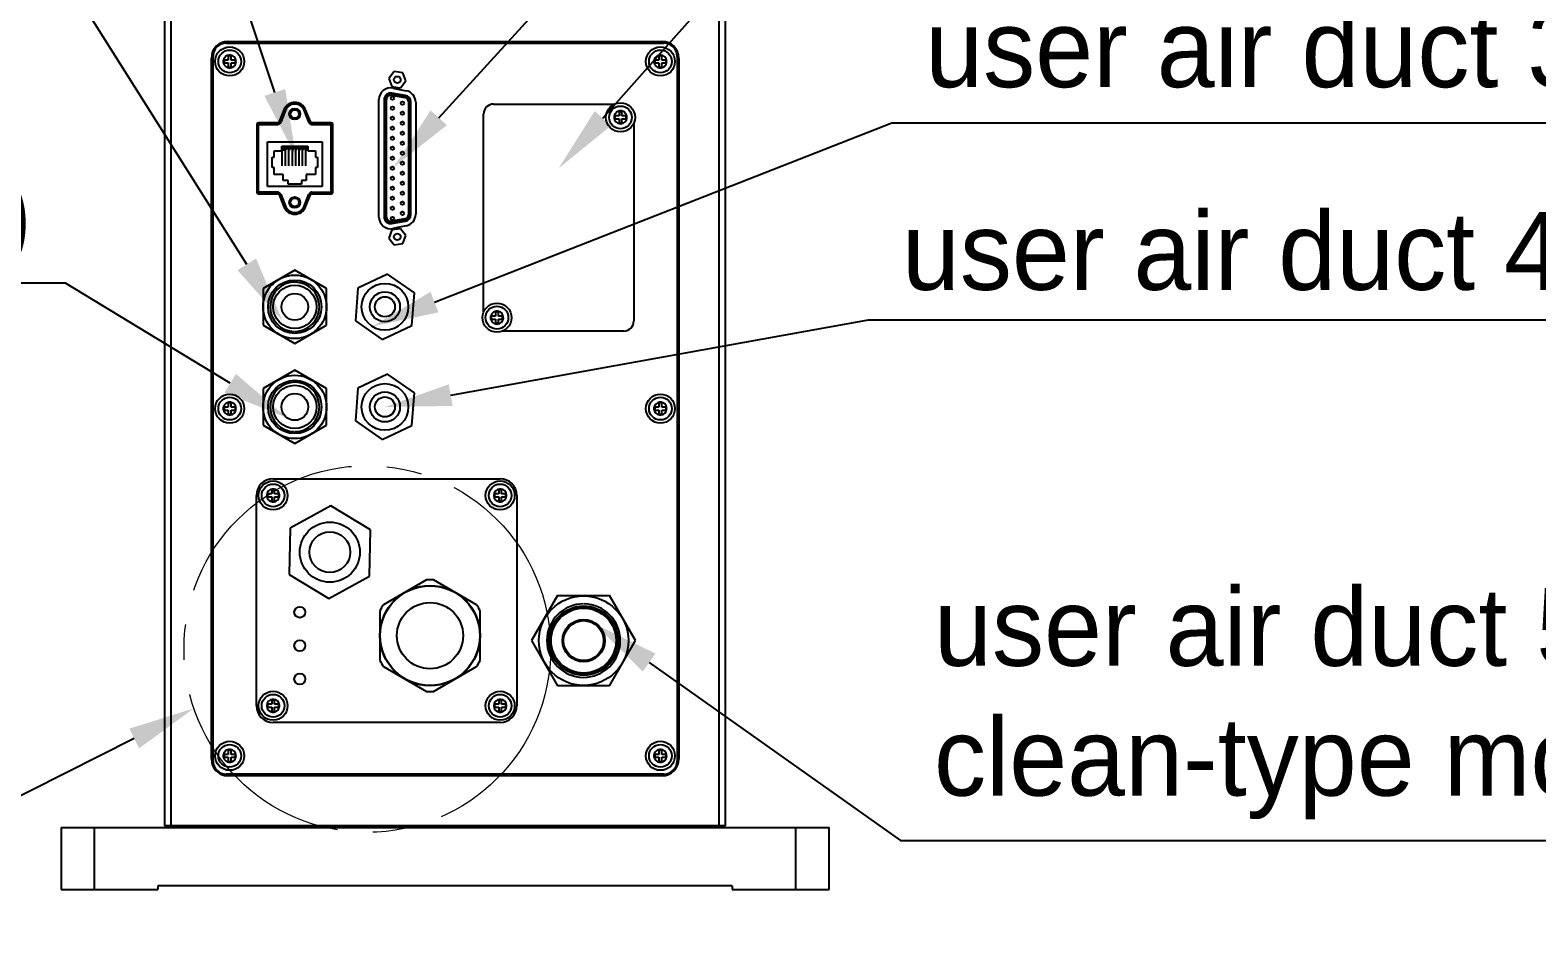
# Model space of a CAD drawing. Header units: millimetres. Extents: x 4086 to 8300, y 123 to 1549.
# Drawn here: x 6841.5 to 6976.9, y 285.2 to 365.7 of the extents above; entities that cross this region are included whole.
import ezdxf
from ezdxf import colors
from ezdxf.entities.mleader import LeaderData, LeaderLine
from ezdxf.math import Vec2, Vec3

# ---------------------------------------------------------------- set-up
doc = ezdxf.new("R2010")
doc.units = ezdxf.units.MM
doc.linetypes.add('ACAD_ISO03W100', pattern=[30, 12, -18])
doc.linetypes.add('CENTER2', pattern=[28.575, 19.05, -3.175, 3.175, -3.175])
doc.layers.add('虚线层', color=7, linetype='ACAD_ISO03W100', lineweight=0)
doc.styles.add('思源黑', font='SourceHanSansCN-Normal.ttf')

msp = doc.modelspace()

# ---------------------------------------------------------------- linework, layer by layer
for p, q in [((6853.584, 401.871), (6853.584, 294.171)), ((6854.184, 294.171), (6854.184, 401.871)), ((6903.384, 401.871), (6903.384, 294.171)), ((6903.984, 294.171), (6903.984, 401.871)), ((6859.134, 364.521), (6898.434, 364.521)), ((6859.284, 364.671), (6898.284, 364.671)), ((6857.784, 300.171), (6857.784, 363.171)), ((6857.934, 300.021), (6857.934, 363.321)), ((6858.854, 362.947), (6858.857, 362.871)), ((6858.857, 362.871), (6858.854, 362.798)), ((6858.924, 362.999), (6858.924, 362.744)), ((6859.306, 362.999), (6858.924, 362.999)), ((6859.306, 363.381), (6859.306, 362.999)), ((6859.561, 363.381), (6859.306, 363.381)), ((6859.561, 362.999), (6859.561, 363.381)), ((6859.944, 362.999), (6859.561, 362.999)), ((6859.944, 362.744), (6859.944, 362.999)), ((6860.011, 362.871), (6859.957, 363.114)), ((6859.959, 362.633), (6860.011, 362.871)), ((6897.554, 362.947), (6897.557, 362.871)), ((6897.557, 362.871), (6897.554, 362.798)), ((6898.006, 362.999), (6897.624, 362.999)), ((6897.624, 362.999), (6897.624, 362.744)), ((6898.261, 363.381), (6898.006, 363.381)), ((6898.006, 363.381), (6898.006, 362.999)), ((6898.261, 362.999), (6898.261, 363.381)), ((6898.644, 362.999), (6898.261, 362.999)), ((6898.644, 362.744), (6898.644, 362.999)), ((6898.711, 362.871), (6898.657, 363.114)), ((6898.659, 362.633), (6898.711, 362.871)), ((6899.634, 363.321), (6899.634, 300.021)), ((6899.784, 363.171), (6899.784, 300.171)), ((6858.906, 362.639), (6858.951, 362.555)), ((6858.924, 362.744), (6859.306, 362.744)), ((6859.306, 362.744), (6859.306, 362.361)), ((6859.306, 362.361), (6859.561, 362.361)), ((6859.504, 362.299), (6859.671, 362.345)), ((6859.561, 362.361), (6859.561, 362.744)), ((6859.561, 362.744), (6859.944, 362.744)), ((6874.205, 361.952), (6873.722, 361.34)), ((6874.977, 361.84), (6874.205, 361.952)), ((6875.266, 361.115), (6874.977, 361.84)), ((6897.606, 362.639), (6897.651, 362.555)), ((6897.624, 362.744), (6898.006, 362.744)), ((6898.006, 362.744), (6898.006, 362.361)), ((6898.006, 362.361), (6898.261, 362.361)), ((6898.204, 362.299), (6898.371, 362.345)), ((6898.261, 362.744), (6898.644, 362.744)), ((6898.261, 362.361), (6898.261, 362.744)), ((6873.722, 361.34), (6874.011, 360.615)), ((6874.011, 360.615), (6874.783, 360.503)), ((6874.101, 360.482), (6875.301, 360.241)), ((6874.783, 360.503), (6875.266, 361.115)), ((6872.844, 348.89), (6872.844, 359.453)), ((6873.309, 359.442), (6873.309, 348.9)), ((6873.309, 359.442), (6873.459, 359.442)), ((6873.459, 348.9), (6873.459, 359.442)), ((6873.519, 348.9), (6873.519, 359.442)), ((6873.976, 359.826), (6875.176, 359.616)), ((6873.986, 359.885), (6874.012, 360.033)), ((6875.186, 359.675), (6873.986, 359.885)), ((6875.212, 359.823), (6874.012, 360.033)), ((6875.212, 359.823), (6875.186, 359.675)), ((6875.499, 359.232), (6875.499, 349.11)), ((6875.559, 359.232), (6875.559, 349.11)), ((6875.559, 359.232), (6875.709, 359.232)), ((6875.709, 349.11), (6875.709, 359.232)), ((6876.144, 359.211), (6876.144, 349.131)), ((6883.149, 359.046), (6894.036, 359.046)), ((6864.308, 358.535), (6863.881, 357.461)), ((6864.02, 357.405), (6863.881, 357.461)), ((6864.448, 358.479), (6864.02, 357.405)), ((6864.308, 358.535), (6864.448, 358.479)), ((6866.12, 358.479), (6866.259, 358.535)), ((6866.548, 357.405), (6866.12, 358.479)), ((6866.687, 357.461), (6866.259, 358.535)), ((6866.687, 357.461), (6866.548, 357.405)), ((6882.249, 340.359), (6882.249, 358.146)), ((6893.976, 357.776), (6894.023, 357.609)), ((6894.421, 357.974), (6894.039, 357.974)), ((6894.039, 357.974), (6894.039, 357.719)), ((6894.039, 357.719), (6894.421, 357.719)), ((6894.317, 358.375), (6894.233, 358.329)), ((6894.676, 358.356), (6894.421, 358.356)), ((6894.421, 358.356), (6894.421, 357.974)), ((6894.421, 357.719), (6894.421, 357.336)), ((6894.549, 358.423), (6894.475, 358.426)), ((6894.624, 358.426), (6894.549, 358.423)), ((6894.676, 357.974), (6894.676, 358.356)), ((6895.059, 357.974), (6894.676, 357.974)), ((6894.676, 357.719), (6895.059, 357.719)), ((6894.676, 357.336), (6894.676, 357.719)), ((6895.059, 357.719), (6895.059, 357.974)), ((6861.864, 357.216), (6861.864, 351.126)), ((6861.864, 357.216), (6863.741, 357.216)), ((6862.014, 350.976), (6862.014, 357.366)), ((6863.741, 357.366), (6862.014, 357.366)), ((6863.741, 357.366), (6863.741, 357.216)), ((6866.826, 357.216), (6866.826, 357.366)), ((6868.554, 357.366), (6866.826, 357.366)), ((6866.826, 357.216), (6868.704, 357.216)), ((6868.554, 350.976), (6868.554, 357.366)), ((6868.704, 351.126), (6868.704, 357.216)), ((6894.31, 357.321), (6894.549, 357.269)), ((6894.421, 357.336), (6894.676, 357.336)), ((6894.549, 357.269), (6894.792, 357.323)), ((6895.749, 357.333), (6895.749, 339.546)), ((6862.824, 351.636), (6862.824, 355.656)), ((6862.824, 355.656), (6867.744, 355.656)), ((6863.424, 354.276), (6863.424, 354.846)), ((6863.424, 354.846), (6864.114, 354.846)), ((6864.114, 354.846), (6864.114, 355.266)), ((6864.114, 355.266), (6866.454, 355.266)), ((6864.144, 353.501), (6864.144, 355.266)), ((6864.144, 355.026), (6864.282, 355.026)), ((6864.282, 354.846), (6864.282, 355.266)), ((6864.45, 353.501), (6864.45, 355.266)), ((6864.45, 355.026), (6864.588, 355.026)), ((6864.588, 354.986), (6864.588, 355.266)), ((6864.756, 353.501), (6864.756, 355.266)), ((6864.894, 355.122), (6864.756, 355.122)), ((6864.756, 354.986), (6864.894, 354.986)), ((6864.894, 354.986), (6864.894, 355.266)), ((6865.062, 353.501), (6865.062, 355.266)), ((6865.2, 355.122), (6865.062, 355.122)), ((6865.062, 354.986), (6865.2, 354.986)), ((6865.2, 354.986), (6865.2, 355.266)), ((6865.368, 353.501), (6865.368, 355.266)), ((6865.506, 355.122), (6865.368, 355.122)), ((6865.368, 354.986), (6865.506, 354.986)), ((6865.506, 354.986), (6865.506, 355.266)), ((6865.674, 353.501), (6865.674, 355.266)), ((6865.812, 355.122), (6865.674, 355.122)), ((6865.674, 354.986), (6865.812, 354.986)), ((6865.812, 354.986), (6865.812, 355.266)), ((6865.98, 353.501), (6865.98, 355.266)), ((6866.118, 355.122), (6865.98, 355.122)), ((6865.98, 354.986), (6866.118, 354.986)), ((6866.118, 354.986), (6866.118, 355.266)), ((6866.286, 353.501), (6866.286, 355.266)), ((6866.424, 355.122), (6866.286, 355.122)), ((6866.286, 354.986), (6866.424, 354.986)), ((6866.424, 354.846), (6866.424, 355.266)), ((6866.454, 355.266), (6866.454, 354.846)), ((6866.454, 354.846), (6867.144, 354.846)), ((6867.144, 354.846), (6867.144, 354.276)), ((6867.744, 355.656), (6867.744, 351.636)), ((6863.244, 353.346), (6863.244, 354.276)), ((6863.244, 354.276), (6863.424, 354.276)), ((6867.144, 354.276), (6867.324, 354.276)), ((6867.324, 354.276), (6867.324, 353.346)), ((6863.424, 353.346), (6863.244, 353.346)), ((6863.424, 352.716), (6863.424, 353.346)), ((6864.249, 352.716), (6863.424, 352.716)), ((6864.249, 352.176), (6864.249, 352.716)), ((6864.684, 352.176), (6864.249, 352.176)), ((6864.684, 351.846), (6864.684, 352.176)), ((6865.884, 352.176), (6865.884, 351.846)), ((6866.319, 352.176), (6865.884, 352.176)), ((6866.319, 352.716), (6866.319, 352.176)), ((6867.144, 352.716), (6866.319, 352.716)), ((6867.144, 353.346), (6867.144, 352.716)), ((6867.324, 353.346), (6867.144, 353.346)), ((6863.741, 351.126), (6861.864, 351.126)), ((6862.014, 350.976), (6863.741, 350.976)), ((6867.744, 351.636), (6862.824, 351.636)), ((6863.741, 351.126), (6863.741, 350.976)), ((6863.881, 350.882), (6864.02, 350.937)), ((6863.881, 350.882), (6864.308, 349.808)), ((6864.02, 350.937), (6864.448, 349.863)), ((6865.884, 351.846), (6864.684, 351.846)), ((6866.12, 349.863), (6866.548, 350.937)), ((6866.259, 349.808), (6866.687, 350.882)), ((6866.548, 350.937), (6866.687, 350.882)), ((6866.826, 350.976), (6866.826, 351.126)), ((6866.826, 351.126), (6868.704, 351.126)), ((6866.826, 350.976), (6868.554, 350.976)), ((6864.448, 349.863), (6864.308, 349.808)), ((6866.259, 349.808), (6866.12, 349.863)), ((6873.459, 348.9), (6873.309, 348.9)), ((6875.176, 348.726), (6873.976, 348.516)), ((6873.986, 348.457), (6875.186, 348.667)), ((6874.012, 348.309), (6873.986, 348.457)), ((6874.012, 348.309), (6875.212, 348.519)), ((6875.301, 348.102), (6874.101, 347.86)), ((6875.186, 348.667), (6875.212, 348.519)), ((6875.709, 349.11), (6875.559, 349.11)), ((6874.011, 347.728), (6873.722, 347.003)), ((6873.722, 347.003), (6874.205, 346.391)), ((6874.783, 347.84), (6874.011, 347.728)), ((6875.266, 347.228), (6874.783, 347.84)), ((6874.977, 346.503), (6875.266, 347.228)), ((6874.205, 346.391), (6874.977, 346.503)), ((6865.284, 344.112), (6862.434, 342.467)), ((6868.134, 342.467), (6865.284, 344.112)), ((6873.622, 343.756), (6870.961, 342.495)), ((6876.044, 342.083), (6873.622, 343.756)), ((6862.434, 342.467), (6862.434, 339.176)), ((6868.134, 339.176), (6868.134, 342.467)), ((6870.961, 342.495), (6870.723, 339.56)), ((6875.807, 339.148), (6876.044, 342.083)), ((6883.321, 339.974), (6882.939, 339.974)), ((6882.939, 339.974), (6882.939, 339.719)), ((6883.217, 340.375), (6883.133, 340.329)), ((6883.576, 340.356), (6883.321, 340.356)), ((6883.321, 340.356), (6883.321, 339.974)), ((6883.449, 340.423), (6883.375, 340.426)), ((6883.524, 340.426), (6883.449, 340.423)), ((6883.576, 339.974), (6883.576, 340.356)), ((6883.959, 339.974), (6883.576, 339.974)), ((6883.959, 339.719), (6883.959, 339.974)), ((6862.434, 339.176), (6865.284, 337.53)), ((6865.284, 337.53), (6868.134, 339.176)), ((6870.723, 339.56), (6873.146, 337.886)), ((6873.146, 337.886), (6875.807, 339.148)), ((6882.876, 339.776), (6882.923, 339.609)), ((6882.939, 339.719), (6883.321, 339.719)), ((6883.21, 339.321), (6883.449, 339.269)), ((6883.321, 339.719), (6883.321, 339.336)), ((6883.321, 339.336), (6883.576, 339.336)), ((6883.449, 339.269), (6883.692, 339.323)), ((6883.576, 339.719), (6883.959, 339.719)), ((6883.576, 339.336), (6883.576, 339.719)), ((6894.849, 338.646), (6883.962, 338.646)), ((6865.284, 335.112), (6862.434, 333.467)), ((6868.134, 333.467), (6865.284, 335.112)), ((6873.622, 334.756), (6870.961, 333.495)), ((6876.044, 333.083), (6873.622, 334.756)), ((6862.434, 333.467), (6862.434, 330.176)), ((6868.134, 330.176), (6868.134, 333.467)), ((6870.961, 333.495), (6870.723, 330.56)), ((6875.807, 330.148), (6876.044, 333.083)), ((6858.854, 331.747), (6858.857, 331.671)), ((6858.924, 331.799), (6858.924, 331.544)), ((6859.306, 331.799), (6858.924, 331.799)), ((6859.306, 332.181), (6859.306, 331.799)), ((6859.561, 332.181), (6859.306, 332.181)), ((6859.561, 331.799), (6859.561, 332.181)), ((6859.944, 331.799), (6859.561, 331.799)), ((6859.944, 331.544), (6859.944, 331.799)), ((6860.011, 331.671), (6859.957, 331.914)), ((6897.554, 331.747), (6897.557, 331.671)), ((6898.006, 331.799), (6897.624, 331.799)), ((6897.624, 331.799), (6897.624, 331.544)), ((6898.261, 332.181), (6898.006, 332.181)), ((6898.006, 332.181), (6898.006, 331.799)), ((6898.261, 331.799), (6898.261, 332.181)), ((6898.644, 331.799), (6898.261, 331.799)), ((6898.644, 331.544), (6898.644, 331.799)), ((6898.711, 331.671), (6898.657, 331.914)), ((6858.857, 331.671), (6858.854, 331.598)), ((6858.906, 331.439), (6858.951, 331.355)), ((6858.924, 331.544), (6859.306, 331.544)), ((6859.306, 331.544), (6859.306, 331.161)), ((6859.306, 331.161), (6859.561, 331.161)), ((6859.504, 331.099), (6859.671, 331.145)), ((6859.561, 331.161), (6859.561, 331.544)), ((6859.561, 331.544), (6859.944, 331.544)), ((6859.959, 331.433), (6860.011, 331.671)), ((6870.723, 330.56), (6873.146, 328.886)), ((6897.557, 331.671), (6897.554, 331.598)), ((6897.606, 331.439), (6897.651, 331.355)), ((6897.624, 331.544), (6898.006, 331.544)), ((6898.006, 331.544), (6898.006, 331.161)), ((6898.006, 331.161), (6898.261, 331.161)), ((6898.204, 331.099), (6898.371, 331.145)), ((6898.261, 331.544), (6898.644, 331.544)), ((6898.261, 331.161), (6898.261, 331.544)), ((6898.659, 331.433), (6898.711, 331.671)), ((6862.434, 330.176), (6865.284, 328.53)), ((6865.284, 328.53), (6868.134, 330.176)), ((6873.146, 328.886), (6875.807, 330.148)), ((6863.334, 325.371), (6883.734, 325.371)), ((6861.834, 304.971), (6861.834, 323.871)), ((6862.809, 324.11), (6862.757, 323.871)), ((6862.757, 323.871), (6862.811, 323.629)), ((6863.206, 323.999), (6862.824, 323.999)), ((6862.824, 323.999), (6862.824, 323.744)), ((6862.824, 323.744), (6863.206, 323.744)), ((6863.264, 324.444), (6863.097, 324.397)), ((6863.461, 324.381), (6863.206, 324.381)), ((6863.206, 324.381), (6863.206, 323.999)), ((6863.206, 323.744), (6863.206, 323.361)), ((6863.461, 323.999), (6863.461, 324.381)), ((6863.844, 323.999), (6863.461, 323.999)), ((6863.461, 323.744), (6863.844, 323.744)), ((6863.461, 323.361), (6863.461, 323.744)), ((6863.862, 324.104), (6863.816, 324.187)), ((6863.844, 323.744), (6863.844, 323.999)), ((6863.911, 323.871), (6863.914, 323.945)), ((6863.913, 323.796), (6863.911, 323.871)), ((6883.209, 324.11), (6883.157, 323.871)), ((6883.157, 323.871), (6883.211, 323.629)), ((6883.606, 323.999), (6883.224, 323.999)), ((6883.224, 323.999), (6883.224, 323.744)), ((6883.224, 323.744), (6883.606, 323.744)), ((6883.664, 324.444), (6883.497, 324.397)), ((6883.861, 324.381), (6883.606, 324.381)), ((6883.606, 324.381), (6883.606, 323.999)), ((6883.606, 323.744), (6883.606, 323.361)), ((6883.861, 323.999), (6883.861, 324.381)), ((6884.244, 323.999), (6883.861, 323.999)), ((6883.861, 323.744), (6884.244, 323.744)), ((6883.861, 323.361), (6883.861, 323.744)), ((6884.262, 324.104), (6884.216, 324.187)), ((6884.244, 323.744), (6884.244, 323.999)), ((6884.311, 323.871), (6884.314, 323.945)), ((6884.313, 323.796), (6884.311, 323.871)), ((6885.234, 323.871), (6885.234, 304.971)), ((6863.206, 323.361), (6863.461, 323.361)), ((6868.519, 322.927), (6864.877, 320.923)), ((6872.076, 320.776), (6868.519, 322.927)), ((6883.606, 323.361), (6883.861, 323.361)), ((6864.877, 320.923), (6864.792, 316.767)), ((6871.991, 316.62), (6872.076, 320.776)), ((6864.792, 316.767), (6868.349, 314.615)), ((6868.349, 314.615), (6871.991, 316.62)), ((6877.121, 316.287), (6873.247, 314.05)), ((6881.621, 314.05), (6877.747, 316.287)), ((6888.896, 314.871), (6886.557, 310.821)), ((6888.896, 314.871), (6893.572, 314.871)), ((6895.91, 310.821), (6893.572, 314.871)), ((6872.934, 313.508), (6872.934, 309.035)), ((6881.934, 309.035), (6881.934, 313.508)), ((6886.557, 310.821), (6888.896, 306.771)), ((6893.572, 306.771), (6895.91, 310.821)), ((6873.247, 308.492), (6877.121, 306.256)), ((6877.747, 306.256), (6881.621, 308.492)), ((6893.572, 306.771), (6888.896, 306.771)), ((6862.809, 305.21), (6862.757, 304.971)), ((6862.757, 304.971), (6862.811, 304.729)), ((6863.206, 305.099), (6862.824, 305.099)), ((6862.824, 305.099), (6862.824, 304.844)), ((6862.824, 304.844), (6863.206, 304.844)), ((6863.264, 305.544), (6863.097, 305.497)), ((6863.461, 305.481), (6863.206, 305.481)), ((6863.206, 305.481), (6863.206, 305.099)), ((6863.206, 304.844), (6863.206, 304.461)), ((6863.461, 305.099), (6863.461, 305.481)), ((6863.844, 305.099), (6863.461, 305.099)), ((6863.461, 304.844), (6863.844, 304.844)), ((6863.461, 304.461), (6863.461, 304.844)), ((6863.862, 305.204), (6863.816, 305.287)), ((6863.844, 304.844), (6863.844, 305.099)), ((6863.911, 304.971), (6863.914, 305.045)), ((6863.913, 304.896), (6863.911, 304.971)), ((6883.209, 305.21), (6883.157, 304.971)), ((6883.157, 304.971), (6883.211, 304.729)), ((6883.606, 305.099), (6883.224, 305.099)), ((6883.224, 305.099), (6883.224, 304.844)), ((6883.224, 304.844), (6883.606, 304.844)), ((6883.664, 305.544), (6883.497, 305.497)), ((6883.861, 305.481), (6883.606, 305.481)), ((6883.606, 305.481), (6883.606, 305.099)), ((6883.606, 304.844), (6883.606, 304.461)), ((6883.861, 305.099), (6883.861, 305.481)), ((6884.244, 305.099), (6883.861, 305.099)), ((6883.861, 304.844), (6884.244, 304.844)), ((6883.861, 304.461), (6883.861, 304.844)), ((6884.262, 305.204), (6884.216, 305.287)), ((6884.244, 304.844), (6884.244, 305.099)), ((6884.311, 304.971), (6884.314, 305.045)), ((6884.313, 304.896), (6884.311, 304.971)), ((6863.206, 304.461), (6863.461, 304.461)), ((6883.734, 303.471), (6863.334, 303.471)), ((6883.606, 304.461), (6883.861, 304.461)), ((6859.306, 300.599), (6858.924, 300.599)), ((6858.924, 300.599), (6858.924, 300.344)), ((6859.561, 300.981), (6859.306, 300.981)), ((6859.306, 300.981), (6859.306, 300.599)), ((6859.561, 300.599), (6859.561, 300.981)), ((6859.944, 300.599), (6859.561, 300.599)), ((6859.944, 300.344), (6859.944, 300.599)), ((6860.011, 300.471), (6859.957, 300.714)), ((6898.006, 300.599), (6897.624, 300.599)), ((6897.624, 300.599), (6897.624, 300.344)), ((6898.261, 300.981), (6898.006, 300.981)), ((6898.006, 300.981), (6898.006, 300.599)), ((6898.261, 300.599), (6898.261, 300.981)), ((6898.644, 300.599), (6898.261, 300.599)), ((6898.644, 300.344), (6898.644, 300.599)), ((6898.711, 300.471), (6898.657, 300.714)), ((6858.854, 300.547), (6858.857, 300.471)), ((6858.857, 300.471), (6858.854, 300.398)), ((6858.906, 300.239), (6858.951, 300.155)), ((6858.924, 300.344), (6859.306, 300.344)), ((6859.306, 300.344), (6859.306, 299.961)), ((6859.306, 299.961), (6859.561, 299.961)), ((6859.504, 299.899), (6859.671, 299.945)), ((6859.561, 300.344), (6859.944, 300.344)), ((6859.561, 299.961), (6859.561, 300.344)), ((6859.959, 300.233), (6860.011, 300.471)), ((6897.554, 300.547), (6897.557, 300.471)), ((6897.557, 300.471), (6897.554, 300.398)), ((6897.606, 300.239), (6897.651, 300.155)), ((6897.624, 300.344), (6898.006, 300.344)), ((6898.006, 300.344), (6898.006, 299.961)), ((6898.006, 299.961), (6898.261, 299.961)), ((6898.204, 299.899), (6898.371, 299.945)), ((6898.261, 300.344), (6898.644, 300.344)), ((6898.261, 299.961), (6898.261, 300.344)), ((6898.659, 300.233), (6898.711, 300.471)), ((6898.434, 298.821), (6859.134, 298.821)), ((6898.284, 298.671), (6859.284, 298.671)), ((6844.284, 294.021), (6913.284, 294.021)), ((6844.284, 294.021), (6844.284, 288.471)), ((6847.284, 288.471), (6847.284, 294.021)), ((6903.984, 294.171), (6853.584, 294.171)), ((6853.734, 294.171), (6853.734, 294.021)), ((6854.634, 294.021), (6854.634, 294.171)), ((6902.934, 294.171), (6902.934, 294.021)), ((6903.834, 294.021), (6903.834, 294.171)), ((6910.284, 294.021), (6910.284, 288.471)), ((6913.284, 288.471), (6913.284, 294.021)), ((6844.284, 288.471), (6852.984, 288.471)), ((6904.584, 288.771), (6852.984, 288.771)), ((6852.984, 288.771), (6852.984, 288.471)), ((6904.584, 288.771), (6904.584, 288.471)), ((6904.584, 288.471), (6913.284, 288.471))]:
    msp.add_line(p, q)
for points in [[(6859.101, 363.343), (6859.015, 363.268), (6858.951, 363.187), (6858.906, 363.105), (6858.882, 363.024), (6858.854, 362.947)], [(6859.345, 363.441), (6859.211, 363.404), (6859.101, 363.343)], [(6859.957, 363.114), (6859.829, 363.292), (6859.667, 363.399), (6859.5, 363.444), (6859.345, 363.441)], [(6897.801, 363.343), (6897.715, 363.268), (6897.651, 363.187), (6897.606, 363.105), (6897.582, 363.024), (6897.554, 362.947)], [(6898.045, 363.441), (6897.911, 363.404), (6897.801, 363.343)], [(6898.657, 363.114), (6898.529, 363.292), (6898.367, 363.399), (6898.2, 363.444), (6898.045, 363.441)], [(6858.854, 362.798), (6858.881, 362.721), (6858.906, 362.639)], [(6858.951, 362.555), (6859.016, 362.474), (6859.103, 362.399), (6859.214, 362.338), (6859.349, 362.301), (6859.504, 362.299)], [(6859.671, 362.345), (6859.832, 362.454), (6859.959, 362.633)], [(6897.554, 362.798), (6897.581, 362.721), (6897.606, 362.639)], [(6897.651, 362.555), (6897.716, 362.474), (6897.803, 362.399), (6897.914, 362.338), (6898.049, 362.301), (6898.204, 362.299)], [(6898.371, 362.345), (6898.532, 362.454), (6898.659, 362.633)], [(6894.233, 358.329), (6894.151, 358.264), (6894.076, 358.177), (6894.016, 358.066), (6893.978, 357.931), (6893.976, 357.776)], [(6894.023, 357.609), (6894.132, 357.448), (6894.31, 357.321)], [(6894.475, 358.426), (6894.399, 358.399), (6894.317, 358.375)], [(6895.02, 358.179), (6894.946, 358.265), (6894.865, 358.329), (6894.783, 358.374), (6894.701, 358.398), (6894.624, 358.426)], [(6894.792, 357.323), (6894.97, 357.451), (6895.077, 357.614), (6895.122, 357.78), (6895.119, 357.935)], [(6895.119, 357.935), (6895.081, 358.069), (6895.02, 358.179)], [(6883.133, 340.329), (6883.051, 340.264), (6882.976, 340.177), (6882.916, 340.066), (6882.878, 339.931), (6882.876, 339.776)], [(6883.375, 340.426), (6883.299, 340.399), (6883.217, 340.375)], [(6883.92, 340.179), (6883.846, 340.265), (6883.765, 340.329), (6883.683, 340.374), (6883.601, 340.398), (6883.524, 340.426)], [(6883.692, 339.323), (6883.87, 339.451), (6883.977, 339.614), (6884.022, 339.78), (6884.019, 339.935)], [(6884.019, 339.935), (6883.981, 340.069), (6883.92, 340.179)], [(6882.923, 339.609), (6883.032, 339.448), (6883.21, 339.321)], [(6859.101, 332.143), (6859.015, 332.068), (6858.951, 331.987), (6858.906, 331.905), (6858.882, 331.824), (6858.854, 331.747)], [(6859.345, 332.241), (6859.211, 332.204), (6859.101, 332.143)], [(6859.957, 331.914), (6859.829, 332.092), (6859.667, 332.199), (6859.5, 332.244), (6859.345, 332.241)], [(6897.801, 332.143), (6897.715, 332.068), (6897.651, 331.987), (6897.606, 331.905), (6897.582, 331.824), (6897.554, 331.747)], [(6898.045, 332.241), (6897.911, 332.204), (6897.801, 332.143)], [(6898.657, 331.914), (6898.529, 332.092), (6898.367, 332.199), (6898.2, 332.244), (6898.045, 332.241)], [(6858.854, 331.598), (6858.881, 331.521), (6858.906, 331.439)], [(6858.951, 331.355), (6859.016, 331.274), (6859.103, 331.199), (6859.214, 331.138), (6859.349, 331.101), (6859.504, 331.099)], [(6859.671, 331.145), (6859.832, 331.254), (6859.959, 331.433)], [(6897.554, 331.598), (6897.581, 331.521), (6897.606, 331.439)], [(6897.651, 331.355), (6897.716, 331.274), (6897.803, 331.199), (6897.914, 331.138), (6898.049, 331.101), (6898.204, 331.099)], [(6898.371, 331.145), (6898.532, 331.254), (6898.659, 331.433)], [(6863.097, 324.397), (6862.935, 324.288), (6862.809, 324.11)], [(6862.811, 323.629), (6862.939, 323.451), (6863.101, 323.343), (6863.268, 323.298), (6863.423, 323.301)], [(6863.816, 324.187), (6863.752, 324.269), (6863.665, 324.344), (6863.554, 324.405), (6863.419, 324.442), (6863.264, 324.444)], [(6863.666, 323.4), (6863.752, 323.474), (6863.816, 323.555), (6863.861, 323.638), (6863.886, 323.719), (6863.913, 323.796)], [(6863.914, 323.945), (6863.887, 324.021), (6863.862, 324.104)], [(6883.497, 324.397), (6883.335, 324.288), (6883.209, 324.11)], [(6883.211, 323.629), (6883.339, 323.451), (6883.501, 323.343), (6883.668, 323.298), (6883.823, 323.301)], [(6884.216, 324.187), (6884.152, 324.269), (6884.065, 324.344), (6883.954, 324.405), (6883.819, 324.442), (6883.664, 324.444)], [(6884.066, 323.4), (6884.152, 323.474), (6884.216, 323.555), (6884.261, 323.638), (6884.286, 323.719), (6884.313, 323.796)], [(6884.314, 323.945), (6884.287, 324.021), (6884.262, 324.104)], [(6863.423, 323.301), (6863.557, 323.339), (6863.666, 323.4)], [(6883.823, 323.301), (6883.957, 323.339), (6884.066, 323.4)], [(6863.097, 305.497), (6862.935, 305.388), (6862.809, 305.21)], [(6862.811, 304.729), (6862.939, 304.551), (6863.101, 304.443), (6863.268, 304.398), (6863.423, 304.401)], [(6863.816, 305.287), (6863.752, 305.369), (6863.665, 305.444), (6863.554, 305.505), (6863.419, 305.542), (6863.264, 305.544)], [(6863.666, 304.5), (6863.752, 304.574), (6863.816, 304.655), (6863.861, 304.738), (6863.886, 304.819), (6863.913, 304.896)], [(6863.914, 305.045), (6863.887, 305.121), (6863.862, 305.204)], [(6883.497, 305.497), (6883.335, 305.388), (6883.209, 305.21)], [(6883.211, 304.729), (6883.339, 304.551), (6883.501, 304.443), (6883.668, 304.398), (6883.823, 304.401)], [(6884.216, 305.287), (6884.152, 305.369), (6884.065, 305.444), (6883.954, 305.505), (6883.819, 305.542), (6883.664, 305.544)], [(6884.066, 304.5), (6884.152, 304.574), (6884.216, 304.655), (6884.261, 304.738), (6884.286, 304.819), (6884.313, 304.896)], [(6884.314, 305.045), (6884.287, 305.121), (6884.262, 305.204)], [(6863.423, 304.401), (6863.557, 304.439), (6863.666, 304.5)], [(6883.823, 304.401), (6883.957, 304.439), (6884.066, 304.5)], [(6859.101, 300.943), (6859.015, 300.868), (6858.951, 300.787), (6858.906, 300.705), (6858.882, 300.624), (6858.854, 300.547)], [(6859.345, 301.041), (6859.211, 301.004), (6859.101, 300.943)], [(6859.957, 300.714), (6859.829, 300.892), (6859.667, 300.999), (6859.5, 301.044), (6859.345, 301.041)], [(6897.801, 300.943), (6897.715, 300.868), (6897.651, 300.787), (6897.606, 300.705), (6897.582, 300.624), (6897.554, 300.547)], [(6898.045, 301.041), (6897.911, 301.004), (6897.801, 300.943)], [(6898.657, 300.714), (6898.529, 300.892), (6898.367, 300.999), (6898.2, 301.044), (6898.045, 301.041)], [(6858.854, 300.398), (6858.881, 300.321), (6858.906, 300.239)], [(6858.951, 300.155), (6859.016, 300.074), (6859.103, 299.999), (6859.214, 299.938), (6859.349, 299.901), (6859.504, 299.899)], [(6859.671, 299.945), (6859.832, 300.054), (6859.959, 300.233)], [(6897.554, 300.398), (6897.581, 300.321), (6897.606, 300.239)], [(6897.651, 300.155), (6897.716, 300.074), (6897.803, 299.999), (6897.914, 299.938), (6898.049, 299.901), (6898.204, 299.899)], [(6898.371, 299.945), (6898.532, 300.054), (6898.659, 300.233)]]:
    msp.add_lwpolyline(points)
for centre, radius in [((6859.434, 362.871), 1.305), ((6859.434, 362.871), 1.02), ((6898.134, 362.871), 1.305), ((6898.134, 362.871), 1.02), ((6874.494, 361.227), 0.3), ((6874.059, 359.571), 0.15), ((6874.059, 358.671), 0.15), ((6874.959, 359.121), 0.15), ((6894.549, 357.846), 1.305), ((6894.549, 357.846), 1.02), ((6865.284, 358.146), 0.495), ((6865.284, 358.146), 0.375), ((6874.059, 357.771), 0.15), ((6874.959, 358.221), 0.15), ((6874.959, 357.321), 0.15), ((6874.059, 356.871), 0.15), ((6874.059, 355.971), 0.15), ((6874.959, 356.421), 0.15), ((6874.059, 355.071), 0.15), ((6874.959, 355.521), 0.15), ((6874.959, 354.621), 0.15), ((6874.059, 354.171), 0.15), ((6874.059, 353.271), 0.15), ((6874.959, 353.721), 0.15), ((6874.059, 352.371), 0.15), ((6874.959, 352.821), 0.15), ((6874.959, 351.921), 0.15), ((6865.284, 350.196), 0.495), ((6874.059, 351.471), 0.15), ((6874.059, 350.571), 0.15), ((6874.959, 351.021), 0.15), ((6865.284, 350.196), 0.375), ((6874.059, 349.671), 0.15), ((6874.959, 350.121), 0.15), ((6874.959, 349.221), 0.15), ((6874.059, 348.771), 0.15), ((6874.494, 347.115), 0.3), ((6865.284, 340.821), 2.85), ((6865.284, 340.821), 2.4), ((6865.284, 340.821), 1.95), ((6873.384, 340.821), 2.1), ((6865.284, 340.821), 1.2), ((6873.384, 340.821), 1.35), ((6873.384, 340.821), 0.9), ((6883.449, 339.846), 1.305), ((6883.449, 339.846), 1.02), ((6865.284, 331.821), 2.85), ((6865.284, 331.821), 2.4), ((6865.284, 331.821), 1.95), ((6873.384, 331.821), 2.1), ((6873.384, 331.821), 1.35), ((6859.434, 331.671), 1.305), ((6859.434, 331.671), 1.02), ((6865.284, 331.821), 1.2), ((6873.384, 331.821), 0.9), ((6898.134, 331.671), 1.305), ((6898.134, 331.671), 1.02), ((6863.334, 323.871), 1.305), ((6883.734, 323.871), 1.305), ((6863.334, 323.871), 1.02), ((6883.734, 323.871), 1.02), ((6868.434, 318.771), 2.7), ((6868.434, 318.771), 1.834), ((6877.434, 311.271), 4.5), ((6877.434, 311.271), 4.47), ((6877.434, 311.271), 2.97), ((6891.234, 310.821), 4.02), ((6865.734, 313.371), 0.495), ((6891.234, 310.821), 3.116), ((6891.234, 310.821), 2.97), ((6891.234, 310.821), 2.92), ((6891.234, 310.821), 1.906), ((6891.234, 310.821), 1.8), ((6865.734, 310.371), 0.495), ((6865.734, 307.371), 0.495), ((6863.334, 304.971), 1.305), ((6863.334, 304.971), 1.02), ((6883.734, 304.971), 1.305), ((6883.734, 304.971), 1.02), ((6859.434, 300.471), 1.305), ((6859.434, 300.471), 1.02), ((6898.134, 300.471), 1.305), ((6898.134, 300.471), 1.02)]:
    msp.add_circle(centre, radius)
for centre, radius, start, end in [((6859.284, 363.171), 1.5, 90, 180), ((6859.134, 363.321), 1.2, 90, 180), ((6898.284, 363.171), 1.5, 0, 90), ((6898.434, 363.321), 1.2, 0, 90), ((6873.894, 359.453), 1.05, 78.61496, 180), ((6875.094, 359.211), 1.05, 0, 78.61496), ((6865.284, 358.146), 1.05, 21.71175, 158.28825), ((6865.284, 358.146), 0.9, 21.71175, 158.28825), ((6873.909, 359.442), 0.6, 80.07375, 180), ((6873.909, 359.442), 0.45, 80.07366, 180.0001), ((6873.909, 359.442), 0.39, 80.07347, 180.00028), ((6875.109, 359.232), 0.39, 359.99982, 80.07393), ((6875.109, 359.232), 0.45, 359.99994, 80.07381), ((6875.109, 359.232), 0.6, 0, 80.07375), ((6883.149, 358.146), 0.9, 90, 180), ((6863.741, 357.516), 0.15, 270, 338.28825), ((6866.826, 357.516), 0.15, 201.71175, 270), ((6862.014, 357.216), 0.15, 90, 180), ((6863.741, 357.516), 0.3, 270, 338.28825), ((6866.826, 357.516), 0.3, 201.71175, 270), ((6868.554, 357.216), 0.15, 0, 90), ((6862.014, 351.126), 0.15, 180, 270), ((6863.741, 350.826), 0.3, 21.71175, 90), ((6863.741, 350.826), 0.15, 21.71175, 90), ((6866.826, 350.826), 0.3, 90, 158.28825), ((6866.826, 350.826), 0.15, 90, 158.28825), ((6868.554, 351.126), 0.15, 270, 0), ((6865.284, 350.196), 1.05, 201.71175, 338.28825), ((6865.284, 350.196), 0.9, 201.71175, 338.28825), ((6873.894, 348.89), 1.05, 180, 281.38504), ((6873.909, 348.9), 0.6, 180, 279.92625), ((6873.909, 348.9), 0.45, 179.9999, 279.92634), ((6873.909, 348.9), 0.39, 179.99972, 279.92653), ((6875.109, 349.11), 0.39, 279.92607, 0.00018), ((6875.109, 349.11), 0.45, 279.92619, 0.00006), ((6875.109, 349.11), 0.6, 279.92625, 0), ((6875.094, 349.131), 1.05, 281.38504, 0), ((6865.284, 340.821), 2.216, 270, 268.87154), ((6894.849, 339.546), 0.9, 270, 0), ((6865.284, 331.821), 2.216, 270, 268.87154), ((6863.334, 323.871), 1.5, 90, 180), ((6883.734, 323.871), 1.5, 0, 90), ((6877.434, 311.271), 5.025, 86.42439, 93.57561), ((6891.234, 310.821), 3.299, 90, 89.16414), ((6877.434, 311.271), 5.025, 146.42439, 153.57561), ((6877.434, 311.271), 5.025, 26.42439, 33.57561), ((6891.234, 310.821), 3, 90, 89.28), ((6877.434, 311.271), 5.025, 206.42439, 213.57561), ((6877.434, 311.271), 5.025, 326.42439, 333.57561), ((6877.434, 311.271), 5.025, 266.42439, 273.57561), ((6863.334, 304.971), 1.5, 180, 270), ((6883.734, 304.971), 1.5, 270, 0), ((6859.284, 300.171), 1.5, 180, 270), ((6859.134, 300.021), 1.2, 180, 270), ((6898.284, 300.171), 1.5, 270, 0), ((6898.434, 300.021), 1.2, 270, 0)]:
    msp.add_arc(centre, radius, start, end)
at = {"layer": '虚线层', "linetype": 'CENTER2'}
msp.add_circle((6871.802, 310.066), 16.474, dxfattribs=at)

# ---------------------------------------------------------------- leaders
ml = msp.add_multileader_mtext('Standard')
ml.set_content('{\\C256;network port}', style='思源黑')
ml.set_leader_properties()
ml.build(insert=Vec2(0, 0))
ml.multileader.update_dxf_attribs({"text_left_attachment_type": 5, "text_right_attachment_type": 5, "dogleg_length": 1, "arrow_head_size": 6})
ctx = ml.context
ctx.base_point, ctx.char_height, ctx.arrow_head_size, ctx.plane_origin = Vec3(6779.359, 428.389), 7, 6, Vec3(6865.368, 354.384)
ctx.left_attachment, ctx.right_attachment, ctx.text_align_type = 5, 5, 2
notes = []
notes.append((ctx, [(0, (1, 1, 0), (6840.947, 428.389), (-1, 0), 1, [(0, [(6865.368, 354.384)], 0, [])])]))
ctx.mtext.insert, ctx.mtext.alignment, ctx.mtext.flow_direction = Vec3(6837.947, 438.218), 3, 5
ml = msp.add_multileader_mtext('Standard')
ml.set_content('DB25', style='思源黑')
ml.set_leader_properties()
ml.build(insert=Vec2(0, 0))
ml.multileader.update_dxf_attribs({"text_left_attachment_type": 5, "text_right_attachment_type": 5, "dogleg_length": 1, "arrow_head_size": 6})
ctx = ml.context
ctx.base_point, ctx.char_height, ctx.arrow_head_size, ctx.plane_origin = Vec3(6917.251, 399.536), 7, 6, Vec3(6874.172, 353.37)
ctx.left_attachment, ctx.right_attachment = 5, 5
notes.append((ctx, [(0, (1, 1, 0), (6916.251, 399.536), (1, 0), 1, [(0, [(6874.172, 353.37)], 0, [])])]))
ctx.mtext.insert, ctx.mtext.flow_direction = Vec3(6919.251, 406.788), 5
ml = msp.add_multileader_mtext('Standard')
ml.set_content('{\\C256;battery pack}', style='思源黑')
ml.set_leader_properties()
ml.build(insert=Vec2(0, 0))
ml.multileader.update_dxf_attribs({"text_left_attachment_type": 5, "text_right_attachment_type": 5, "dogleg_length": 1, "arrow_head_size": 6})
ctx = ml.context
ctx.base_point, ctx.char_height, ctx.arrow_head_size, ctx.plane_origin = Vec3(6917.61, 384.471), 7, 6, Vec3(6888.992, 353.266)
ctx.left_attachment, ctx.right_attachment = 5, 5
notes.append((ctx, [(0, (1, 1, 0), (6916.61, 384.471), (1, 0), 1, [(0, [(6888.992, 353.266)], 0, [])])]))
ctx.mtext.insert, ctx.mtext.flow_direction = Vec3(6919.61, 394.338), 5
ml = msp.add_multileader_mtext('Standard')
ml.set_content('{\\C7;user air duct }1{\\C256;(φ8 grey)}', style='思源黑')
ml.set_leader_properties()
ml.build(insert=Vec2(0, 0))
ml.multileader.update_dxf_attribs({"text_left_attachment_type": 5, "text_right_attachment_type": 5, "dogleg_length": 1, "arrow_head_size": 6})
ctx = ml.context
ctx.base_point, ctx.char_height, ctx.arrow_head_size, ctx.plane_origin = Vec3(6733.469, 379.47), 7, 6, Vec3(6864.172, 339.561)
ctx.left_attachment, ctx.right_attachment, ctx.text_align_type = 5, 5, 2
notes.append((ctx, [(0, (1, 1, 0), (6838.986, 379.47), (-1, 0), 1, [(0, [(6864.172, 339.561)], 0, [])])]))
ctx.mtext.insert, ctx.mtext.alignment, ctx.mtext.flow_direction = Vec3(6835.986, 389.673), 3, 5
ml = msp.add_multileader_mtext('Standard')
ml.set_content('{\\C7;user air duct }3{\\C256;(φ6 grey)}', style='思源黑')
ml.set_leader_properties()
ml.build(insert=Vec2(0, 0))
ml.multileader.update_dxf_attribs({"text_left_attachment_type": 5, "text_right_attachment_type": 5, "dogleg_length": 1, "arrow_head_size": 6})
ctx = ml.context
ctx.base_point, ctx.char_height, ctx.arrow_head_size, ctx.plane_origin = Vec3(6919.924, 357.355), 7, 6, Vec3(6872.249, 339.055)
ctx.left_attachment, ctx.right_attachment = 5, 5
notes.append((ctx, [(0, (1, 1, 0), (6918.924, 357.355), (1, 0), 1, [(0, [(6872.249, 339.055)], 0, [])])]))
ctx.mtext.insert, ctx.mtext.flow_direction = Vec3(6921.924, 367.559), 5
ml = msp.add_multileader_mtext('Standard')
ml.set_content('{\\C7;user air duct }2{\\C256;(φ8 blue)}', style='思源黑')
ml.set_leader_properties()
ml.build(insert=Vec2(0, 0))
ml.multileader.update_dxf_attribs({"text_left_attachment_type": 5, "text_right_attachment_type": 5, "dogleg_length": 1, "arrow_head_size": 6})
ctx = ml.context
ctx.base_point, ctx.char_height, ctx.arrow_head_size, ctx.plane_origin = Vec3(6738.724, 342.958), 7, 6, Vec3(6776.561, 173.223)
ctx.left_attachment, ctx.right_attachment, ctx.text_align_type = 5, 5, 2
notes.append((ctx, [(0, (1, 1, 0), (6844.684, 342.958), (-1, 0), 1, [(0, [(6864.611, 330.828)], 0, [])])]))
ctx.mtext.insert, ctx.mtext.alignment, ctx.mtext.flow_direction = Vec3(6841.684, 352.666), 3, 5
ml = msp.add_multileader_mtext('Standard')
ml.set_content('{\\C7;user air duct }4{\\C256;(φ6 blue)}', style='思源黑')
ml.set_leader_properties()
ml.build(insert=Vec2(0, 0))
ml.multileader.update_dxf_attribs({"text_left_attachment_type": 5, "text_right_attachment_type": 5, "dogleg_length": 1, "arrow_head_size": 6})
ctx = ml.context
ctx.base_point, ctx.char_height, ctx.arrow_head_size, ctx.plane_origin = Vec3(6917.835, 339.636), 7, 6, Vec3(6935.622, 72.334)
ctx.left_attachment, ctx.right_attachment = 5, 5
notes.append((ctx, [(0, (1, 1, 0), (6916.835, 339.636), (1, 0), 1, [(0, [(6873.384, 331.821)], 0, [])])]))
ctx.mtext.insert, ctx.mtext.flow_direction = Vec3(6919.835, 349.344), 5
ml = msp.add_multileader_mtext('Standard')
ml.set_content('{\\C256;Installation table alignment \\Pperforation no less than }φ65', style='思源黑')
ml.set_leader_properties()
ml.build(insert=Vec2(0, 0))
ml.multileader.update_dxf_attribs({"text_left_attachment_type": 5, "text_right_attachment_type": 5, "dogleg_length": 1, "arrow_head_size": 6})
ctx = ml.context
ctx.base_point, ctx.char_height, ctx.arrow_head_size, ctx.plane_origin = Vec3(6705.734, 293.721), 7, 6, Vec3(6856.214, 304.733)
ctx.left_attachment, ctx.right_attachment, ctx.text_align_type = 5, 5, 2
notes.append((ctx, [(0, (1, 1, 0), (6834.404, 293.721), (-1, 0), 1, [(0, [(6856.214, 304.733)], 0, [])])]))
ctx.mtext.insert, ctx.mtext.alignment, ctx.mtext.flow_direction = Vec3(6831.404, 315.955), 3, 5
ml = msp.add_multileader_mtext('Standard')
ml.set_content('{\\C7;user air duct }5（φ12 blue）\\Pclean-type model use', style='思源黑')
ml.set_leader_properties()
ml.build(insert=Vec2(0, 0))
ml.multileader.update_dxf_attribs({"text_left_attachment_type": 5, "text_right_attachment_type": 5, "dogleg_length": 1, "arrow_head_size": 6})
ctx = ml.context
ctx.base_point, ctx.char_height, ctx.arrow_head_size, ctx.plane_origin = Vec3(6920.719, 292.846), 7, 6, Vec3(6892.226, 312.323)
ctx.left_attachment, ctx.right_attachment = 5, 5
notes.append((ctx, [(0, (1, 1, 0), (6919.719, 292.846), (1, 0), 1, [(0, [(6892.226, 312.323)], 0, [])])]))
ctx.mtext.insert, ctx.mtext.flow_direction = Vec3(6922.719, 315.557), 5
for ctx, leaders in notes:
    for number, flags, end, landing, length, lines in leaders:
        leader = LeaderData()
        leader.index, (leader.has_last_leader_line, leader.has_dogleg_vector, leader.attachment_direction) = number, flags
        leader.last_leader_point, leader.dogleg_vector, leader.dogleg_length = Vec3(end), Vec3(landing), length
        for number, points, colour, breaks in lines:
            line = LeaderLine()
            line.index, line.vertices, line.color, line.breaks = number, Vec3.list(points), colors.encode_raw_color(colour), breaks
            leader.lines.append(line)
        ctx.leaders.append(leader)

doc.saveas('drawing.dxf')
